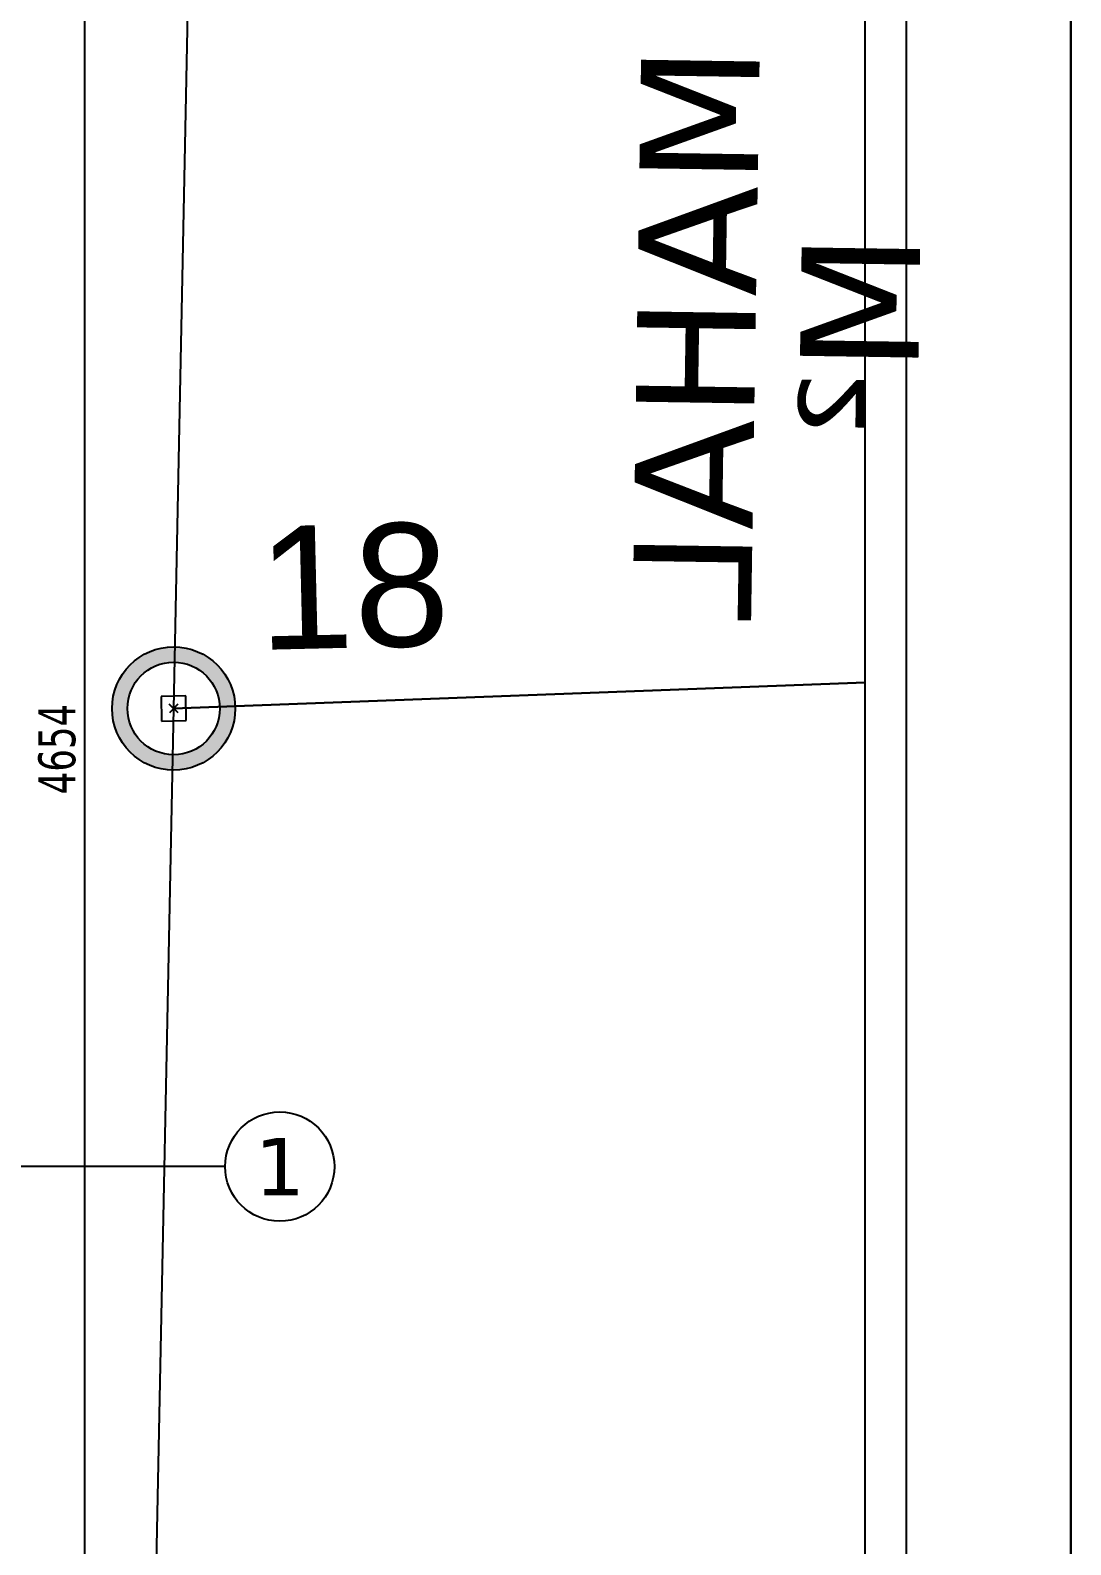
# Model space of a CAD drawing. Header units: millimetres. Extents: x 43168.9 to 43194.6, y -25545.1 to -25543.4.
# Drawn here: x 43169.9946 to 43170.0959, y -25544.3807 to -25544.2333 of the extents above; entities that cross this region are included whole.
import ezdxf
from ezdxf.enums import TextEntityAlignment as Align

# ---------------------------------------------------------------- set-up
doc = ezdxf.new("R2010")
doc.units = ezdxf.units.MM
doc.header["$LTSCALE"] = 200
for name, color, linetype in [('arsasiniri_sgh', 10, 'Continuous'), ('olcuaks_sgh', 41, 'Continuous'), ('pafta_sgh', 11, 'Continuous'), ('sembol_sgh', 8, 'Continuous')]:
    doc.layers.add(name, color=color, linetype=linetype)
doc.styles.add('1-200', font='arial.ttf', dxfattribs={"height": 60})
doc.styles.add('dim', font='VERDANA.TTF', dxfattribs={"width": 0.7})
doc.styles.add('text1', font='VERDANA.TTF')

msp = doc.modelspace()

# ---------------------------------------------------------------- hatches: boundary and pattern name
h = msp.add_hatch(color=256)
edge = h.paths.add_edge_path()
edge.add_arc((43170.00855, -25544.29933), 0.006, 0, 360)
edge = h.paths.add_edge_path(flags=16)
edge.add_arc((43170.00855, -25544.29933), 0.0045, 0, 360)

# ---------------------------------------------------------------- linework, layer by layer
at = {"color": 0, "linetype": 'ByBlock', "lineweight": -2}
for p, q in [((43170.00972, -25544.2981), (43170.00732, -25544.29816)), ((43170.00732, -25544.29816), (43170.00738, -25544.30056)), ((43170.00898, -25544.29974), (43170.00812, -25544.29892)), ((43170.00896, -25544.2989), (43170.00814, -25544.29976)), ((43170.00978, -25544.3005), (43170.00972, -25544.2981)), ((43170.00738, -25544.30056), (43170.00978, -25544.3005))]:
    msp.add_line(p, q, dxfattribs=at)
msp.add_line((43170.01356, -25544.34392), (43169.99088, -25544.34392))
at = {"color": 0, "linetype": 'Continuous', "lineweight": -2}
for radius in [0.006, 0.0045]:
    msp.add_circle((43170.00855, -25544.29933), radius, dxfattribs=at)
at = {"linetype": 'Continuous'}
msp.add_circle((43170.01888, -25544.34392), 0.00532, dxfattribs=at)
at = {"layer": 'arsasiniri_sgh', "color": 14}
for p, q in [((43170.01254, -25544.10046), (43170.00855, -25544.29934)), ((43170.00855, -25544.29933), (43170.07588, -25544.2968)), ((43170.07588, -25544.2968), (43170.00855, -25544.29933)), ((43170.00855, -25544.29934), (43169.99697, -25544.86636))]:
    msp.add_line(p, q, dxfattribs=at)
at = {"layer": 'olcuaks_sgh'}
msp.add_line((43169.99988, -25543.83767), (43169.99988, -25544.76892), dxfattribs=at)
at = {"layer": 'pafta_sgh'}
for p, q in [((43170.09588, -25544.97), (43170.09588, -25543.51)), ((43170.09588, -25543.51), (43170.09588, -25544.97)), ((43170.07988, -25544.954), (43170.07988, -25543.526)), ((43170.07588, -25544.95), (43170.07588, -25543.53))]:
    msp.add_line(p, q, dxfattribs=at)

# ---------------------------------------------------------------- texts
at = {"color": 7, "style": 'text1', "text_generation_flag": 4}
for tag, text, height, p in [('MAHAL', '', 0.01154, (43170.05942, -25544.26274)), ('M²', 'm²', 0.011537, (43170.07522, -25544.26298))]:
    msp.add_attdef(tag, text=text, height=height, rotation=269.1301, dxfattribs=at).set_placement(p, align=Align.MIDDLE)
at = {"linetype": 'Continuous', "style": 'text1'}
msp.add_attdef('1', text='', height=0.0056, dxfattribs=at).set_placement((43170.01888, -25544.34392), align=Align.MIDDLE)
at = {"layer": 'olcuaks_sgh', "color": 2, "style": 'dim', "width": 0.7}
msp.add_text('4654', height=0.0036, rotation=90, dxfattribs=at).set_placement((43169.99897, -25544.30768))
at = {"layer": 'sembol_sgh', "color": 1, "ltscale": 50, "style": '1-200'}
msp.add_text('18', height=0.012, rotation=1.3638, dxfattribs=at).set_placement((43170.01688, -25544.29363))

doc.saveas('drawing.dxf')
